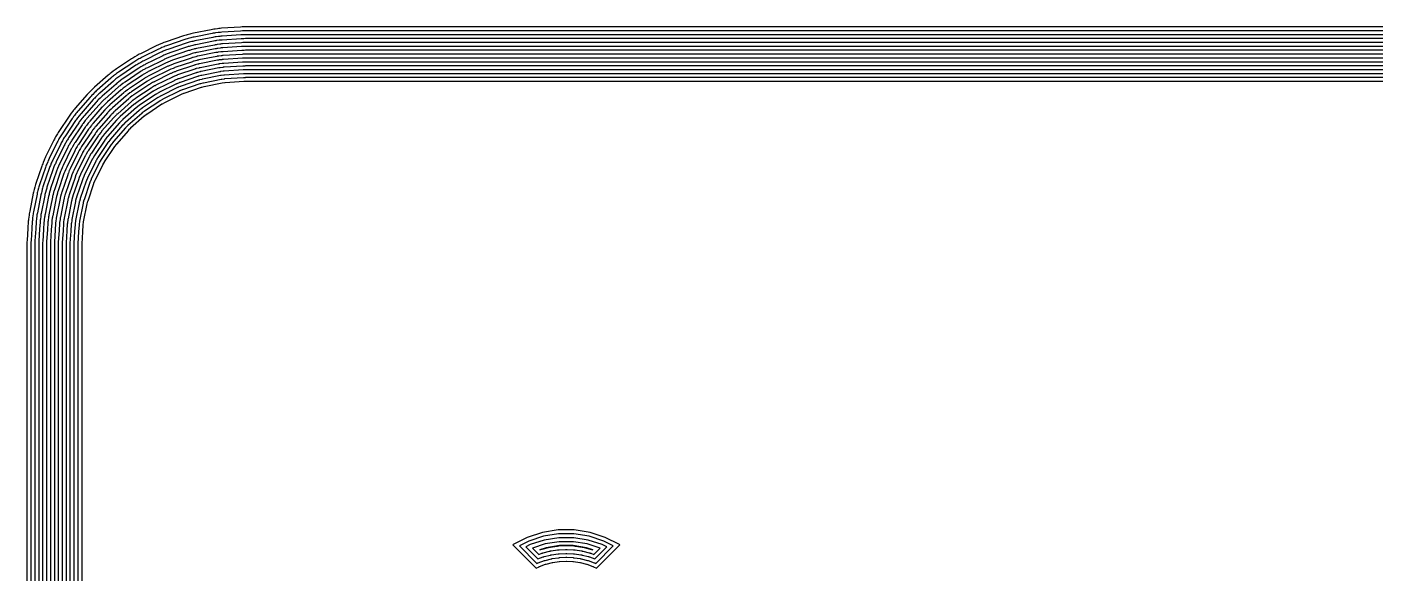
# Model space of a CAD drawing. Header units: metres. Extents: x -0.2 to 25.7, y -0.2 to 18.1.
# Drawn here: x -0.22 to 17.04, y 11.06 to 18.05 of the extents above; entities that cross this region are included whole.
import ezdxf

# ---------------------------------------------------------------- set-up
doc = ezdxf.new("R2010")
doc.units = ezdxf.units.M

msp = doc.modelspace()

# ---------------------------------------------------------------- linework, layer by layer
for points in [[(22.877, 18.055), (2.573, 18.055), (2.549, 18.054), (2.532, 18.054), (2.508, 18.052), (2.266, 18.037), (2.25, 18.035), (2.233, 18.034), (2.217, 18.032), (2.185, 18.027), (2.169, 18.025), (2.153, 18.022), (2.136, 18.019), (1.907, 17.974), (1.891, 17.97), (1.875, 17.967), (1.859, 17.963), (1.828, 17.954), (1.812, 17.95), (1.796, 17.945), (1.781, 17.94), (1.559, 17.865), (1.543, 17.859), (1.528, 17.854), (1.513, 17.847), (1.483, 17.835), (1.468, 17.829), (1.453, 17.822), (1.438, 17.815), (1.228, 17.711), (1.214, 17.704), (1.199, 17.696), (1.185, 17.688), (1.157, 17.672), (1.143, 17.663), (1.129, 17.655), (1.115, 17.646), (0.92, 17.516), (0.907, 17.506), (0.894, 17.497), (0.88, 17.487), (0.855, 17.467), (0.842, 17.457), (0.829, 17.447), (0.817, 17.436), (0.641, 17.282), (0.628, 17.271), (0.617, 17.26), (0.605, 17.248), (0.582, 17.225), (0.57, 17.214), (0.559, 17.202), (0.548, 17.189), (0.394, 17.013), (0.383, 17.001), (0.373, 16.988), (0.363, 16.975), (0.343, 16.95), (0.333, 16.937), (0.324, 16.923), (0.314, 16.91), (0.184, 16.715), (0.175, 16.701), (0.167, 16.687), (0.158, 16.673), (0.142, 16.645), (0.134, 16.631), (0.126, 16.616), (0.119, 16.602), (0.015, 16.392), (0.008, 16.377), (0.001, 16.362), (-0.005, 16.347), (-0.017, 16.317), (-0.023, 16.302), (-0.029, 16.287), (-0.035, 16.271), (-0.11, 16.049), (-0.115, 16.034), (-0.12, 16.018), (-0.124, 16.002), (-0.133, 15.971), (-0.137, 15.955), (-0.14, 15.939), (-0.144, 15.923), (-0.189, 15.694), (-0.192, 15.677), (-0.195, 15.661), (-0.197, 15.645), (-0.202, 15.613), (-0.204, 15.597), (-0.205, 15.58), (-0.207, 15.564), (-0.212, 15.473), (-0.222, 15.322), (-0.224, 15.298), (-0.224, 15.281), (-0.224, 15.257)], [(22.877, 18.005), (2.573, 18.005), (2.55, 18.004), (2.534, 18.004), (2.511, 18.002), (2.269, 17.987), (2.254, 17.985), (2.239, 17.984), (2.224, 17.982), (2.191, 17.978), (2.176, 17.976), (2.161, 17.973), (2.146, 17.97), (1.917, 17.925), (1.902, 17.922), (1.887, 17.918), (1.872, 17.914), (1.841, 17.906), (1.826, 17.902), (1.811, 17.897), (1.797, 17.893), (1.575, 17.817), (1.561, 17.812), (1.546, 17.807), (1.532, 17.801), (1.502, 17.789), (1.488, 17.783), (1.474, 17.776), (1.46, 17.77), (1.25, 17.666), (1.237, 17.659), (1.223, 17.652), (1.21, 17.645), (1.182, 17.628), (1.169, 17.621), (1.156, 17.613), (1.143, 17.604), (0.948, 17.474), (0.935, 17.466), (0.923, 17.457), (0.911, 17.447), (0.885, 17.428), (0.873, 17.418), (0.861, 17.409), (0.85, 17.399), (0.674, 17.244), (0.662, 17.234), (0.651, 17.224), (0.64, 17.213), (0.617, 17.19), (0.606, 17.179), (0.596, 17.168), (0.586, 17.156), (0.431, 16.98), (0.421, 16.969), (0.412, 16.957), (0.402, 16.945), (0.383, 16.919), (0.373, 16.907), (0.365, 16.895), (0.356, 16.882), (0.226, 16.687), (0.217, 16.674), (0.209, 16.661), (0.202, 16.648), (0.185, 16.62), (0.178, 16.607), (0.171, 16.593), (0.164, 16.58), (0.06, 16.37), (0.054, 16.356), (0.047, 16.342), (0.041, 16.328), (0.029, 16.298), (0.023, 16.284), (0.018, 16.269), (0.013, 16.255), (-0.063, 16.033), (-0.067, 16.019), (-0.072, 16.004), (-0.076, 15.989), (-0.084, 15.958), (-0.088, 15.943), (-0.092, 15.928), (-0.095, 15.913), (-0.14, 15.684), (-0.143, 15.669), (-0.146, 15.654), (-0.148, 15.639), (-0.152, 15.606), (-0.154, 15.591), (-0.155, 15.576), (-0.157, 15.561), (-0.163, 15.47), (-0.172, 15.319), (-0.174, 15.296), (-0.174, 15.28), (-0.174, 15.257)], [(22.877, 17.955), (2.573, 17.955), (2.552, 17.954), (2.536, 17.954), (2.514, 17.953), (2.273, 17.937), (2.258, 17.936), (2.244, 17.934), (2.23, 17.933), (2.198, 17.928), (2.184, 17.926), (2.17, 17.924), (2.156, 17.921), (1.926, 17.876), (1.912, 17.873), (1.899, 17.87), (1.885, 17.866), (1.853, 17.858), (1.84, 17.854), (1.826, 17.85), (1.813, 17.845), (1.591, 17.77), (1.578, 17.765), (1.564, 17.76), (1.551, 17.755), (1.521, 17.743), (1.508, 17.737), (1.495, 17.731), (1.482, 17.725), (1.272, 17.621), (1.26, 17.615), (1.247, 17.608), (1.235, 17.601), (1.207, 17.585), (1.195, 17.578), (1.182, 17.57), (1.171, 17.563), (0.976, 17.433), (0.964, 17.425), (0.953, 17.416), (0.941, 17.408), (0.915, 17.388), (0.904, 17.379), (0.893, 17.37), (0.883, 17.361), (0.707, 17.207), (0.696, 17.197), (0.686, 17.187), (0.676, 17.178), (0.653, 17.155), (0.643, 17.144), (0.633, 17.134), (0.623, 17.123), (0.469, 16.947), (0.46, 16.937), (0.451, 16.926), (0.442, 16.915), (0.422, 16.889), (0.414, 16.877), (0.405, 16.866), (0.397, 16.854), (0.267, 16.659), (0.26, 16.648), (0.252, 16.636), (0.245, 16.623), (0.229, 16.595), (0.222, 16.583), (0.215, 16.57), (0.209, 16.558), (0.105, 16.348), (0.099, 16.335), (0.093, 16.322), (0.087, 16.309), (0.075, 16.279), (0.07, 16.266), (0.065, 16.252), (0.06, 16.239), (-0.015, 16.017), (-0.02, 16.004), (-0.024, 15.99), (-0.028, 15.977), (-0.036, 15.945), (-0.04, 15.931), (-0.043, 15.918), (-0.046, 15.904), (-0.091, 15.674), (-0.094, 15.66), (-0.096, 15.646), (-0.098, 15.632), (-0.103, 15.6), (-0.104, 15.586), (-0.106, 15.572), (-0.107, 15.557), (-0.113, 15.467), (-0.123, 15.316), (-0.124, 15.294), (-0.124, 15.278), (-0.124, 15.257)], [(22.877, 17.905), (2.573, 17.905), (2.554, 17.904), (2.537, 17.904), (2.518, 17.903), (2.276, 17.887), (2.263, 17.886), (2.25, 17.885), (2.237, 17.883), (2.204, 17.879), (2.192, 17.877), (2.179, 17.875), (2.166, 17.872), (1.936, 17.827), (1.923, 17.824), (1.911, 17.821), (1.898, 17.818), (1.866, 17.809), (1.854, 17.806), (1.841, 17.802), (1.829, 17.798), (1.607, 17.723), (1.595, 17.718), (1.583, 17.714), (1.57, 17.709), (1.54, 17.696), (1.528, 17.691), (1.516, 17.686), (1.505, 17.68), (1.295, 17.577), (1.283, 17.571), (1.271, 17.565), (1.26, 17.558), (1.232, 17.542), (1.22, 17.535), (1.209, 17.528), (1.198, 17.521), (1.004, 17.391), (0.993, 17.384), (0.982, 17.376), (0.972, 17.368), (0.946, 17.348), (0.936, 17.34), (0.926, 17.332), (0.916, 17.323), (0.74, 17.169), (0.73, 17.16), (0.72, 17.151), (0.711, 17.142), (0.688, 17.119), (0.679, 17.11), (0.67, 17.1), (0.661, 17.09), (0.507, 16.914), (0.498, 16.905), (0.49, 16.894), (0.482, 16.884), (0.462, 16.858), (0.454, 16.848), (0.446, 16.837), (0.439, 16.826), (0.309, 16.632), (0.302, 16.621), (0.295, 16.61), (0.288, 16.598), (0.272, 16.57), (0.266, 16.559), (0.259, 16.547), (0.253, 16.536), (0.15, 16.325), (0.144, 16.314), (0.139, 16.302), (0.134, 16.29), (0.121, 16.26), (0.116, 16.248), (0.112, 16.235), (0.107, 16.223), (0.032, 16.001), (0.028, 15.989), (0.024, 15.976), (0.021, 15.964), (0.012, 15.932), (0.009, 15.919), (0.006, 15.907), (0.003, 15.894), (-0.042, 15.664), (-0.045, 15.651), (-0.047, 15.639), (-0.049, 15.626), (-0.053, 15.593), (-0.055, 15.58), (-0.056, 15.567), (-0.057, 15.554), (-0.063, 15.464), (-0.073, 15.312), (-0.074, 15.293), (-0.074, 15.276), (-0.074, 15.257)], [(22.877, 17.855), (2.573, 17.855), (2.555, 17.854), (2.539, 17.854), (2.521, 17.853), (2.279, 17.837), (2.267, 17.836), (2.255, 17.835), (2.243, 17.833), (2.211, 17.829), (2.199, 17.827), (2.187, 17.826), (2.175, 17.823), (1.946, 17.778), (1.934, 17.775), (1.922, 17.772), (1.911, 17.769), (1.879, 17.761), (1.868, 17.758), (1.856, 17.754), (1.845, 17.751), (1.623, 17.675), (1.612, 17.671), (1.601, 17.667), (1.589, 17.663), (1.559, 17.65), (1.548, 17.645), (1.537, 17.641), (1.527, 17.635), (1.317, 17.532), (1.306, 17.526), (1.295, 17.521), (1.285, 17.515), (1.257, 17.499), (1.246, 17.492), (1.236, 17.486), (1.226, 17.48), (1.031, 17.349), (1.022, 17.343), (1.012, 17.336), (1.002, 17.328), (0.976, 17.309), (0.967, 17.301), (0.958, 17.294), (0.949, 17.286), (0.772, 17.131), (0.764, 17.123), (0.755, 17.115), (0.746, 17.107), (0.723, 17.084), (0.715, 17.075), (0.707, 17.066), (0.699, 17.058), (0.544, 16.881), (0.536, 16.872), (0.529, 16.863), (0.521, 16.854), (0.502, 16.828), (0.494, 16.818), (0.487, 16.808), (0.481, 16.799), (0.351, 16.604), (0.344, 16.594), (0.338, 16.584), (0.331, 16.573), (0.315, 16.545), (0.309, 16.535), (0.304, 16.524), (0.298, 16.513), (0.195, 16.303), (0.189, 16.293), (0.185, 16.282), (0.18, 16.271), (0.167, 16.241), (0.163, 16.229), (0.159, 16.218), (0.155, 16.207), (0.079, 15.985), (0.076, 15.974), (0.072, 15.962), (0.069, 15.951), (0.061, 15.919), (0.058, 15.908), (0.055, 15.896), (0.052, 15.884), (0.007, 15.655), (0.005, 15.643), (0.003, 15.631), (0.001, 15.619), (-0.003, 15.587), (-0.005, 15.575), (-0.006, 15.563), (-0.007, 15.551), (-0.013, 15.46), (-0.023, 15.309), (-0.024, 15.291), (-0.024, 15.275), (-0.024, 15.257)], [(22.877, 17.805), (2.573, 17.805), (2.557, 17.804), (2.541, 17.804), (2.524, 17.803), (2.282, 17.787), (2.272, 17.786), (2.261, 17.785), (2.25, 17.784), (2.218, 17.78), (2.207, 17.778), (2.196, 17.776), (2.185, 17.774), (1.956, 17.729), (1.945, 17.726), (1.934, 17.724), (1.924, 17.721), (1.892, 17.713), (1.882, 17.71), (1.871, 17.707), (1.861, 17.703), (1.639, 17.628), (1.629, 17.624), (1.619, 17.621), (1.609, 17.616), (1.579, 17.604), (1.569, 17.6), (1.559, 17.595), (1.549, 17.59), (1.339, 17.487), (1.329, 17.482), (1.319, 17.477), (1.31, 17.471), (1.282, 17.455), (1.272, 17.45), (1.263, 17.444), (1.254, 17.438), (1.059, 17.308), (1.05, 17.302), (1.041, 17.295), (1.033, 17.289), (1.007, 17.269), (0.998, 17.262), (0.99, 17.255), (0.982, 17.248), (0.805, 17.094), (0.797, 17.087), (0.789, 17.079), (0.782, 17.071), (0.759, 17.048), (0.751, 17.041), (0.743, 17.033), (0.736, 17.025), (0.582, 16.849), (0.575, 16.84), (0.568, 16.832), (0.561, 16.823), (0.541, 16.797), (0.535, 16.789), (0.528, 16.78), (0.522, 16.771), (0.392, 16.576), (0.386, 16.567), (0.38, 16.558), (0.375, 16.548), (0.359, 16.52), (0.353, 16.511), (0.348, 16.501), (0.343, 16.491), (0.24, 16.281), (0.235, 16.271), (0.23, 16.261), (0.226, 16.251), (0.214, 16.221), (0.21, 16.211), (0.206, 16.201), (0.202, 16.191), (0.127, 15.969), (0.123, 15.959), (0.12, 15.948), (0.117, 15.938), (0.109, 15.906), (0.106, 15.896), (0.104, 15.885), (0.101, 15.874), (0.056, 15.645), (0.054, 15.634), (0.052, 15.623), (0.05, 15.612), (0.046, 15.58), (0.045, 15.569), (0.044, 15.559), (0.043, 15.548), (0.037, 15.457), (0.027, 15.306), (0.026, 15.289), (0.026, 15.273), (0.026, 15.257)], [(22.877, 17.755), (2.573, 17.755), (2.558, 17.754), (2.542, 17.754), (2.527, 17.753), (2.286, 17.737), (2.276, 17.736), (2.266, 17.735), (2.256, 17.734), (2.224, 17.73), (2.214, 17.729), (2.205, 17.727), (2.195, 17.725), (1.965, 17.68), (1.956, 17.678), (1.946, 17.675), (1.937, 17.673), (1.905, 17.664), (1.896, 17.662), (1.886, 17.659), (1.877, 17.656), (1.655, 17.581), (1.646, 17.577), (1.637, 17.574), (1.628, 17.57), (1.598, 17.558), (1.589, 17.554), (1.58, 17.55), (1.571, 17.546), (1.361, 17.442), (1.352, 17.438), (1.343, 17.433), (1.335, 17.428), (1.307, 17.412), (1.298, 17.407), (1.29, 17.402), (1.282, 17.396), (1.087, 17.266), (1.079, 17.261), (1.071, 17.255), (1.063, 17.249), (1.037, 17.229), (1.03, 17.223), (1.022, 17.217), (1.014, 17.211), (0.838, 17.056), (0.831, 17.05), (0.824, 17.043), (0.817, 17.036), (0.794, 17.013), (0.787, 17.006), (0.78, 16.999), (0.774, 16.992), (0.619, 16.816), (0.613, 16.808), (0.607, 16.801), (0.601, 16.793), (0.581, 16.767), (0.575, 16.759), (0.569, 16.751), (0.564, 16.743), (0.434, 16.548), (0.428, 16.54), (0.423, 16.532), (0.418, 16.523), (0.402, 16.495), (0.397, 16.487), (0.392, 16.478), (0.388, 16.469), (0.284, 16.259), (0.28, 16.25), (0.276, 16.241), (0.272, 16.232), (0.26, 16.202), (0.256, 16.193), (0.253, 16.184), (0.249, 16.175), (0.174, 15.953), (0.171, 15.944), (0.168, 15.934), (0.166, 15.925), (0.157, 15.893), (0.155, 15.884), (0.152, 15.874), (0.15, 15.865), (0.105, 15.635), (0.103, 15.625), (0.101, 15.616), (0.1, 15.606), (0.096, 15.574), (0.095, 15.564), (0.094, 15.554), (0.093, 15.544), (0.087, 15.454), (0.077, 15.303), (0.076, 15.288), (0.076, 15.272), (0.076, 15.257)], [(22.877, 17.705), (2.573, 17.705), (2.56, 17.704), (2.544, 17.704), (2.531, 17.703), (2.289, 17.687), (2.28, 17.687), (2.272, 17.686), (2.263, 17.685), (2.231, 17.68), (2.222, 17.679), (2.213, 17.678), (2.205, 17.676), (1.975, 17.631), (1.967, 17.629), (1.958, 17.627), (1.95, 17.625), (1.918, 17.616), (1.91, 17.614), (1.901, 17.611), (1.893, 17.609), (1.671, 17.533), (1.663, 17.53), (1.655, 17.527), (1.647, 17.524), (1.617, 17.512), (1.609, 17.508), (1.601, 17.505), (1.593, 17.501), (1.383, 17.397), (1.375, 17.393), (1.367, 17.389), (1.36, 17.385), (1.332, 17.369), (1.324, 17.364), (1.317, 17.36), (1.309, 17.355), (1.115, 17.225), (1.108, 17.22), (1.1, 17.215), (1.093, 17.209), (1.068, 17.19), (1.061, 17.184), (1.054, 17.179), (1.047, 17.173), (0.871, 17.019), (0.865, 17.013), (0.859, 17.007), (0.852, 17.001), (0.829, 16.978), (0.823, 16.971), (0.817, 16.965), (0.811, 16.959), (0.657, 16.783), (0.651, 16.776), (0.646, 16.769), (0.64, 16.762), (0.621, 16.737), (0.615, 16.73), (0.61, 16.722), (0.605, 16.715), (0.475, 16.521), (0.47, 16.513), (0.466, 16.506), (0.461, 16.498), (0.445, 16.47), (0.441, 16.463), (0.437, 16.455), (0.433, 16.447), (0.329, 16.237), (0.325, 16.229), (0.322, 16.221), (0.318, 16.213), (0.306, 16.183), (0.303, 16.175), (0.3, 16.167), (0.297, 16.159), (0.221, 15.937), (0.219, 15.929), (0.216, 15.92), (0.214, 15.912), (0.205, 15.88), (0.203, 15.872), (0.201, 15.863), (0.2, 15.855), (0.154, 15.625), (0.152, 15.617), (0.151, 15.608), (0.15, 15.599), (0.145, 15.567), (0.144, 15.558), (0.143, 15.55), (0.143, 15.541), (0.137, 15.451), (0.127, 15.299), (0.126, 15.286), (0.126, 15.27), (0.126, 15.257)], [(22.877, 17.655), (2.573, 17.655), (2.562, 17.654), (2.545, 17.654), (2.534, 17.653), (2.292, 17.637), (2.285, 17.637), (2.277, 17.636), (2.269, 17.635), (2.237, 17.631), (2.23, 17.63), (2.222, 17.629), (2.215, 17.627), (1.985, 17.581), (1.977, 17.58), (1.97, 17.578), (1.963, 17.576), (1.931, 17.568), (1.924, 17.566), (1.916, 17.564), (1.909, 17.561), (1.687, 17.486), (1.68, 17.483), (1.673, 17.481), (1.666, 17.478), (1.636, 17.465), (1.629, 17.462), (1.622, 17.459), (1.615, 17.456), (1.405, 17.352), (1.398, 17.349), (1.392, 17.345), (1.385, 17.342), (1.357, 17.325), (1.35, 17.321), (1.344, 17.317), (1.337, 17.313), (1.143, 17.183), (1.136, 17.179), (1.13, 17.174), (1.124, 17.17), (1.098, 17.15), (1.092, 17.145), (1.086, 17.14), (1.08, 17.135), (0.904, 16.981), (0.899, 16.976), (0.893, 16.971), (0.888, 16.965), (0.865, 16.942), (0.859, 16.937), (0.854, 16.931), (0.849, 16.926), (0.695, 16.75), (0.69, 16.744), (0.685, 16.738), (0.68, 16.732), (0.66, 16.706), (0.656, 16.7), (0.651, 16.694), (0.647, 16.687), (0.517, 16.493), (0.513, 16.486), (0.509, 16.48), (0.505, 16.473), (0.488, 16.445), (0.485, 16.438), (0.481, 16.432), (0.478, 16.425), (0.374, 16.215), (0.371, 16.208), (0.368, 16.201), (0.365, 16.194), (0.352, 16.164), (0.349, 16.157), (0.347, 16.15), (0.344, 16.143), (0.269, 15.921), (0.266, 15.914), (0.264, 15.906), (0.262, 15.899), (0.254, 15.867), (0.252, 15.86), (0.25, 15.853), (0.249, 15.845), (0.203, 15.616), (0.201, 15.608), (0.2, 15.6), (0.199, 15.593), (0.195, 15.561), (0.194, 15.553), (0.193, 15.545), (0.193, 15.538), (0.187, 15.447), (0.177, 15.296), (0.176, 15.285), (0.176, 15.268), (0.176, 15.257)], [(22.877, 17.605), (2.573, 17.605), (2.563, 17.604), (2.547, 17.604), (2.537, 17.603), (2.295, 17.587), (2.289, 17.587), (2.282, 17.586), (2.276, 17.586), (2.244, 17.581), (2.237, 17.58), (2.231, 17.579), (2.224, 17.578), (1.995, 17.532), (1.988, 17.531), (1.982, 17.53), (1.976, 17.528), (1.944, 17.52), (1.938, 17.518), (1.931, 17.516), (1.925, 17.514), (1.704, 17.439), (1.697, 17.436), (1.691, 17.434), (1.685, 17.432), (1.655, 17.419), (1.649, 17.417), (1.643, 17.414), (1.637, 17.411), (1.427, 17.308), (1.421, 17.305), (1.416, 17.301), (1.41, 17.298), (1.382, 17.282), (1.376, 17.279), (1.371, 17.275), (1.365, 17.272), (1.17, 17.142), (1.165, 17.138), (1.16, 17.134), (1.154, 17.13), (1.129, 17.11), (1.123, 17.106), (1.118, 17.102), (1.113, 17.098), (0.937, 16.943), (0.932, 16.939), (0.928, 16.935), (0.923, 16.93), (0.9, 16.907), (0.895, 16.902), (0.891, 16.898), (0.887, 16.893), (0.732, 16.717), (0.728, 16.712), (0.724, 16.707), (0.72, 16.701), (0.7, 16.676), (0.696, 16.67), (0.692, 16.665), (0.688, 16.66), (0.558, 16.465), (0.555, 16.46), (0.551, 16.454), (0.548, 16.448), (0.532, 16.42), (0.529, 16.414), (0.525, 16.409), (0.522, 16.403), (0.419, 16.193), (0.416, 16.187), (0.413, 16.181), (0.411, 16.175), (0.398, 16.145), (0.396, 16.139), (0.394, 16.133), (0.391, 16.126), (0.316, 15.905), (0.314, 15.899), (0.312, 15.892), (0.31, 15.886), (0.302, 15.855), (0.3, 15.848), (0.299, 15.842), (0.298, 15.835), (0.252, 15.606), (0.251, 15.599), (0.25, 15.593), (0.249, 15.586), (0.244, 15.554), (0.244, 15.548), (0.243, 15.541), (0.243, 15.535), (0.237, 15.444), (0.227, 15.293), (0.226, 15.283), (0.226, 15.267), (0.226, 15.257)], [(22.877, 17.555), (2.573, 17.555), (2.565, 17.554), (2.549, 17.554), (2.541, 17.553), (2.299, 17.538), (2.293, 17.537), (2.288, 17.537), (2.282, 17.536), (2.25, 17.532), (2.245, 17.531), (2.239, 17.53), (2.234, 17.529), (2.004, 17.483), (1.999, 17.482), (1.994, 17.481), (1.988, 17.48), (1.957, 17.471), (1.952, 17.47), (1.947, 17.468), (1.941, 17.467), (1.72, 17.391), (1.714, 17.389), (1.709, 17.388), (1.704, 17.385), (1.674, 17.373), (1.669, 17.371), (1.664, 17.369), (1.659, 17.366), (1.449, 17.263), (1.444, 17.26), (1.44, 17.258), (1.435, 17.255), (1.407, 17.239), (1.402, 17.236), (1.397, 17.233), (1.393, 17.23), (1.198, 17.1), (1.194, 17.097), (1.189, 17.094), (1.185, 17.09), (1.159, 17.071), (1.155, 17.067), (1.15, 17.064), (1.146, 17.06), (0.97, 16.906), (0.966, 16.902), (0.962, 16.899), (0.958, 16.895), (0.935, 16.872), (0.932, 16.868), (0.928, 16.864), (0.924, 16.86), (0.77, 16.684), (0.766, 16.68), (0.763, 16.675), (0.759, 16.671), (0.74, 16.645), (0.736, 16.641), (0.733, 16.636), (0.73, 16.632), (0.6, 16.437), (0.597, 16.433), (0.594, 16.428), (0.591, 16.423), (0.575, 16.395), (0.572, 16.39), (0.57, 16.386), (0.567, 16.381), (0.464, 16.171), (0.461, 16.166), (0.459, 16.161), (0.457, 16.156), (0.445, 16.126), (0.443, 16.121), (0.441, 16.116), (0.439, 16.11), (0.364, 15.889), (0.362, 15.883), (0.36, 15.878), (0.359, 15.873), (0.35, 15.842), (0.349, 15.836), (0.348, 15.831), (0.347, 15.826), (0.301, 15.596), (0.3, 15.591), (0.299, 15.585), (0.298, 15.58), (0.294, 15.548), (0.293, 15.542), (0.293, 15.537), (0.292, 15.531), (0.286, 15.441), (0.277, 15.289), (0.276, 15.281), (0.276, 15.265), (0.276, 15.257)], [(22.877, 17.505), (2.573, 17.505), (2.567, 17.504), (2.55, 17.504), (2.544, 17.504), (2.302, 17.488), (2.298, 17.487), (2.293, 17.487), (2.289, 17.486), (2.257, 17.482), (2.252, 17.482), (2.248, 17.481), (2.244, 17.48), (2.014, 17.434), (2.01, 17.433), (2.006, 17.432), (2.001, 17.431), (1.97, 17.423), (1.966, 17.422), (1.962, 17.421), (1.957, 17.419), (1.736, 17.344), (1.732, 17.342), (1.727, 17.341), (1.723, 17.339), (1.693, 17.327), (1.689, 17.325), (1.685, 17.323), (1.681, 17.321), (1.471, 17.218), (1.468, 17.216), (1.464, 17.214), (1.46, 17.212), (1.432, 17.195), (1.428, 17.193), (1.424, 17.191), (1.421, 17.189), (1.226, 17.058), (1.222, 17.056), (1.219, 17.053), (1.215, 17.051), (1.189, 17.031), (1.186, 17.028), (1.183, 17.026), (1.179, 17.023), (1.003, 16.868), (1, 16.865), (0.997, 16.862), (0.994, 16.859), (0.971, 16.836), (0.968, 16.833), (0.965, 16.83), (0.962, 16.827), (0.807, 16.651), (0.805, 16.647), (0.802, 16.644), (0.799, 16.641), (0.779, 16.615), (0.777, 16.611), (0.774, 16.608), (0.772, 16.604), (0.642, 16.409), (0.639, 16.406), (0.637, 16.402), (0.635, 16.398), (0.618, 16.37), (0.616, 16.366), (0.614, 16.362), (0.612, 16.359), (0.509, 16.149), (0.507, 16.145), (0.505, 16.141), (0.503, 16.137), (0.491, 16.107), (0.489, 16.103), (0.488, 16.098), (0.486, 16.094), (0.411, 15.873), (0.41, 15.868), (0.408, 15.864), (0.407, 15.86), (0.399, 15.829), (0.398, 15.824), (0.397, 15.82), (0.396, 15.816), (0.35, 15.586), (0.349, 15.582), (0.348, 15.578), (0.348, 15.573), (0.344, 15.541), (0.343, 15.537), (0.343, 15.532), (0.342, 15.528), (0.336, 15.437), (0.326, 15.286), (0.326, 15.28), (0.326, 15.263), (0.326, 15.257)], [(22.877, 17.455), (2.573, 17.455), (2.568, 17.454), (2.552, 17.454), (2.547, 17.454), (2.305, 17.438), (2.302, 17.438), (2.299, 17.437), (2.296, 17.437), (2.263, 17.433), (2.26, 17.432), (2.257, 17.432), (2.254, 17.431), (2.024, 17.385), (2.021, 17.385), (2.018, 17.384), (2.014, 17.383), (1.983, 17.375), (1.98, 17.374), (1.977, 17.373), (1.973, 17.372), (1.752, 17.297), (1.749, 17.295), (1.746, 17.294), (1.743, 17.293), (1.713, 17.281), (1.71, 17.279), (1.707, 17.278), (1.704, 17.277), (1.494, 17.173), (1.491, 17.172), (1.488, 17.17), (1.485, 17.168), (1.457, 17.152), (1.454, 17.15), (1.451, 17.149), (1.448, 17.147), (1.254, 17.017), (1.251, 17.015), (1.248, 17.013), (1.246, 17.011), (1.22, 16.991), (1.217, 16.989), (1.215, 16.987), (1.212, 16.985), (1.036, 16.831), (1.034, 16.829), (1.031, 16.826), (1.029, 16.824), (1.006, 16.801), (1.004, 16.799), (1.002, 16.796), (0.999, 16.794), (0.845, 16.618), (0.843, 16.615), (0.841, 16.613), (0.839, 16.61), (0.819, 16.584), (0.817, 16.582), (0.815, 16.579), (0.813, 16.576), (0.683, 16.382), (0.681, 16.379), (0.68, 16.376), (0.678, 16.373), (0.662, 16.345), (0.66, 16.342), (0.658, 16.339), (0.657, 16.336), (0.553, 16.126), (0.552, 16.124), (0.551, 16.121), (0.549, 16.118), (0.537, 16.087), (0.536, 16.084), (0.535, 16.081), (0.533, 16.078), (0.458, 15.857), (0.457, 15.853), (0.456, 15.85), (0.455, 15.847), (0.447, 15.816), (0.446, 15.813), (0.445, 15.809), (0.445, 15.806), (0.399, 15.576), (0.398, 15.573), (0.398, 15.57), (0.397, 15.567), (0.393, 15.535), (0.393, 15.531), (0.392, 15.528), (0.392, 15.525), (0.386, 15.434), (0.376, 15.283), (0.376, 15.278), (0.376, 15.262), (0.376, 15.257)], [(22.877, 17.405), (2.573, 17.405), (2.57, 17.404), (2.554, 17.404), (2.55, 17.404), (2.309, 17.388), (2.306, 17.388), (2.304, 17.388), (2.302, 17.387), (2.27, 17.383), (2.268, 17.383), (2.265, 17.382), (2.263, 17.382), (2.034, 17.336), (2.032, 17.336), (2.029, 17.335), (2.027, 17.335), (1.996, 17.326), (1.994, 17.326), (1.992, 17.325), (1.99, 17.324), (1.768, 17.249), (1.766, 17.248), (1.764, 17.248), (1.762, 17.247), (1.732, 17.234), (1.73, 17.234), (1.728, 17.233), (1.726, 17.232), (1.516, 17.128), (1.514, 17.127), (1.512, 17.126), (1.51, 17.125), (1.482, 17.109), (1.48, 17.108), (1.478, 17.107), (1.476, 17.105), (1.281, 16.975), (1.28, 16.974), (1.278, 16.973), (1.276, 16.971), (1.25, 16.952), (1.249, 16.95), (1.247, 16.949), (1.245, 16.947), (1.069, 16.793), (1.068, 16.792), (1.066, 16.79), (1.064, 16.789), (1.041, 16.766), (1.04, 16.764), (1.038, 16.762), (1.037, 16.761), (0.883, 16.585), (0.881, 16.583), (0.88, 16.581), (0.878, 16.58), (0.859, 16.554), (0.857, 16.552), (0.856, 16.55), (0.855, 16.549), (0.725, 16.354), (0.723, 16.352), (0.722, 16.35), (0.721, 16.348), (0.705, 16.32), (0.704, 16.318), (0.703, 16.316), (0.702, 16.314), (0.598, 16.104), (0.597, 16.102), (0.596, 16.1), (0.596, 16.098), (0.583, 16.068), (0.582, 16.066), (0.582, 16.064), (0.581, 16.062), (0.506, 15.84), (0.505, 15.838), (0.504, 15.836), (0.504, 15.834), (0.495, 15.803), (0.495, 15.801), (0.494, 15.799), (0.494, 15.796), (0.448, 15.567), (0.448, 15.565), (0.447, 15.562), (0.447, 15.56), (0.443, 15.528), (0.442, 15.526), (0.442, 15.524), (0.442, 15.521), (0.436, 15.431), (0.426, 15.28), (0.426, 15.276), (0.426, 15.26), (0.426, 15.257)], [(22.877, 17.355), (2.573, 17.355), (2.572, 17.354), (2.555, 17.354), (2.554, 17.354), (2.312, 17.338), (2.311, 17.338), (2.31, 17.338), (2.309, 17.338), (2.276, 17.333), (2.275, 17.333), (2.274, 17.333), (2.273, 17.333), (2.043, 17.287), (2.042, 17.287), (2.041, 17.287), (2.04, 17.286), (2.009, 17.278), (2.008, 17.278), (2.007, 17.277), (2.006, 17.277), (1.784, 17.202), (1.783, 17.201), (1.782, 17.201), (1.781, 17.201), (1.751, 17.188), (1.75, 17.188), (1.749, 17.187), (1.748, 17.187), (1.538, 17.083), (1.537, 17.083), (1.536, 17.082), (1.535, 17.082), (1.507, 17.066), (1.506, 17.065), (1.505, 17.064), (1.504, 17.064), (1.309, 16.934), (1.308, 16.933), (1.307, 16.932), (1.307, 16.932), (1.281, 16.912), (1.28, 16.911), (1.279, 16.911), (1.278, 16.91), (1.102, 16.756), (1.101, 16.755), (1.101, 16.754), (1.1, 16.753), (1.077, 16.73), (1.076, 16.729), (1.075, 16.729), (1.075, 16.728), (0.92, 16.552), (0.919, 16.551), (0.919, 16.55), (0.918, 16.549), (0.898, 16.523), (0.898, 16.523), (0.897, 16.522), (0.896, 16.521), (0.766, 16.326), (0.766, 16.325), (0.765, 16.324), (0.765, 16.323), (0.748, 16.295), (0.748, 16.294), (0.747, 16.293), (0.747, 16.292), (0.643, 16.082), (0.643, 16.081), (0.642, 16.08), (0.642, 16.079), (0.629, 16.049), (0.629, 16.048), (0.629, 16.047), (0.628, 16.046), (0.553, 15.824), (0.553, 15.823), (0.552, 15.822), (0.552, 15.821), (0.544, 15.79), (0.543, 15.789), (0.543, 15.788), (0.543, 15.787), (0.497, 15.557), (0.497, 15.556), (0.497, 15.555), (0.497, 15.554), (0.492, 15.521), (0.492, 15.52), (0.492, 15.519), (0.492, 15.518), (0.486, 15.428), (0.476, 15.276), (0.476, 15.275), (0.476, 15.258), (0.476, 15.257)], [(-0.224, 15.257), (-0.224, 2.573)], [(-0.174, 15.257), (-0.174, 2.573)], [(-0.124, 15.257), (-0.124, 2.573)], [(-0.074, 15.257), (-0.074, 2.573)], [(-0.024, 15.257), (-0.024, 2.573)], [(0.026, 15.257), (0.026, 2.573)], [(0.076, 15.257), (0.076, 2.573)], [(0.126, 15.257), (0.126, 2.573)], [(0.176, 15.257), (0.176, 2.573)], [(0.226, 15.257), (0.226, 2.573)], [(0.276, 15.257), (0.276, 2.573)], [(0.326, 15.257), (0.326, 2.573)], [(0.376, 15.257), (0.376, 2.573)], [(0.426, 15.257), (0.426, 2.573)], [(0.476, 15.257), (0.476, 2.573)], [(6.294, 11.12), (6.334, 11.139), (6.336, 11.14), (6.337, 11.14), (6.338, 11.141), (6.339, 11.141), (6.417, 11.169), (6.419, 11.17), (6.42, 11.17), (6.421, 11.171), (6.422, 11.171), (6.503, 11.191), (6.504, 11.191), (6.505, 11.192), (6.507, 11.192), (6.508, 11.192), (6.59, 11.204), (6.592, 11.204), (6.593, 11.205), (6.594, 11.205), (6.595, 11.205), (6.679, 11.209), (6.68, 11.209), (6.681, 11.209), (6.682, 11.209), (6.684, 11.209), (6.767, 11.205), (6.768, 11.205), (6.769, 11.205), (6.77, 11.204), (6.772, 11.204), (6.854, 11.192), (6.855, 11.192), (6.857, 11.192), (6.858, 11.191), (6.859, 11.191), (6.94, 11.171), (6.941, 11.171), (6.942, 11.17), (6.943, 11.17), (6.945, 11.169), (7.023, 11.141), (7.024, 11.141), (7.025, 11.14), (7.027, 11.14), (7.028, 11.139), (7.068, 11.12), (7.366, 11.418), (7.362, 11.421), (7.18, 11.514), (6.985, 11.577), (6.783, 11.609), (6.579, 11.609), (6.377, 11.577), (6.182, 11.514), (6, 11.421), (5.996, 11.418), (6.294, 11.12)], [(6.08, 11.405), (6.304, 11.181), (6.313, 11.185), (6.315, 11.186), (6.318, 11.187), (6.32, 11.188), (6.322, 11.188), (6.401, 11.217), (6.403, 11.217), (6.405, 11.218), (6.408, 11.219), (6.41, 11.219), (6.491, 11.24), (6.493, 11.24), (6.496, 11.241), (6.498, 11.241), (6.501, 11.242), (6.583, 11.254), (6.586, 11.254), (6.588, 11.254), (6.59, 11.255), (6.593, 11.255), (6.676, 11.259), (6.679, 11.259), (6.681, 11.259), (6.684, 11.259), (6.686, 11.259), (6.769, 11.255), (6.772, 11.255), (6.774, 11.254), (6.777, 11.254), (6.779, 11.254), (6.862, 11.242), (6.864, 11.241), (6.866, 11.241), (6.869, 11.24), (6.871, 11.24), (6.952, 11.219), (6.954, 11.219), (6.957, 11.218), (6.959, 11.217), (6.961, 11.217), (7.04, 11.188), (7.042, 11.188), (7.045, 11.187), (7.047, 11.186), (7.049, 11.185), (7.058, 11.181), (7.283, 11.405), (7.161, 11.467), (6.974, 11.528), (6.779, 11.559), (6.583, 11.559), (6.388, 11.528), (6.201, 11.467), (6.08, 11.405)], [(6.164, 11.392), (6.316, 11.239), (6.384, 11.264), (6.387, 11.265), (6.391, 11.266), (6.394, 11.267), (6.398, 11.268), (6.479, 11.288), (6.482, 11.289), (6.486, 11.29), (6.49, 11.29), (6.493, 11.291), (6.576, 11.303), (6.579, 11.304), (6.583, 11.304), (6.587, 11.304), (6.59, 11.305), (6.674, 11.309), (6.677, 11.309), (6.681, 11.309), (6.685, 11.309), (6.688, 11.309), (6.772, 11.305), (6.775, 11.304), (6.779, 11.304), (6.783, 11.304), (6.786, 11.303), (6.869, 11.291), (6.873, 11.29), (6.876, 11.29), (6.88, 11.289), (6.883, 11.288), (6.964, 11.268), (6.968, 11.267), (6.971, 11.266), (6.975, 11.265), (6.978, 11.264), (7.046, 11.239), (7.199, 11.392), (7.142, 11.421), (6.962, 11.479), (6.776, 11.509), (6.587, 11.509), (6.4, 11.479), (6.22, 11.421), (6.164, 11.392)], [(6.249, 11.378), (6.329, 11.297), (6.367, 11.311), (6.372, 11.312), (6.376, 11.314), (6.381, 11.315), (6.386, 11.316), (6.467, 11.337), (6.471, 11.338), (6.476, 11.339), (6.481, 11.34), (6.486, 11.34), (6.568, 11.353), (6.573, 11.353), (6.578, 11.354), (6.583, 11.354), (6.588, 11.355), (6.671, 11.359), (6.676, 11.359), (6.681, 11.359), (6.686, 11.359), (6.691, 11.359), (6.774, 11.355), (6.779, 11.354), (6.784, 11.354), (6.789, 11.353), (6.794, 11.353), (6.876, 11.34), (6.881, 11.34), (6.886, 11.339), (6.891, 11.338), (6.895, 11.337), (6.976, 11.316), (6.981, 11.315), (6.986, 11.314), (6.991, 11.312), (6.995, 11.311), (7.033, 11.297), (7.113, 11.378), (6.95, 11.431), (6.772, 11.459), (6.591, 11.459), (6.412, 11.431), (6.249, 11.378)], [(6.342, 11.355), (6.342, 11.355), (6.35, 11.358), (6.356, 11.36), (6.362, 11.362), (6.368, 11.363), (6.374, 11.365), (6.454, 11.385), (6.46, 11.387), (6.466, 11.388), (6.472, 11.389), (6.479, 11.39), (6.561, 11.402), (6.567, 11.403), (6.573, 11.404), (6.579, 11.404), (6.585, 11.405), (6.669, 11.409), (6.675, 11.409), (6.681, 11.409), (6.687, 11.409), (6.693, 11.409), (6.777, 11.405), (6.783, 11.404), (6.789, 11.404), (6.795, 11.403), (6.801, 11.402), (6.884, 11.39), (6.89, 11.389), (6.896, 11.388), (6.902, 11.387), (6.908, 11.385), (6.989, 11.365), (6.994, 11.363), (7, 11.362), (7.006, 11.36), (7.012, 11.358), (7.02, 11.355), (7.02, 11.355), (6.939, 11.382), (6.768, 11.409), (6.594, 11.409), (6.423, 11.382), (6.342, 11.355)]]:
    msp.add_lwpolyline(points)

doc.saveas('drawing.dxf')
